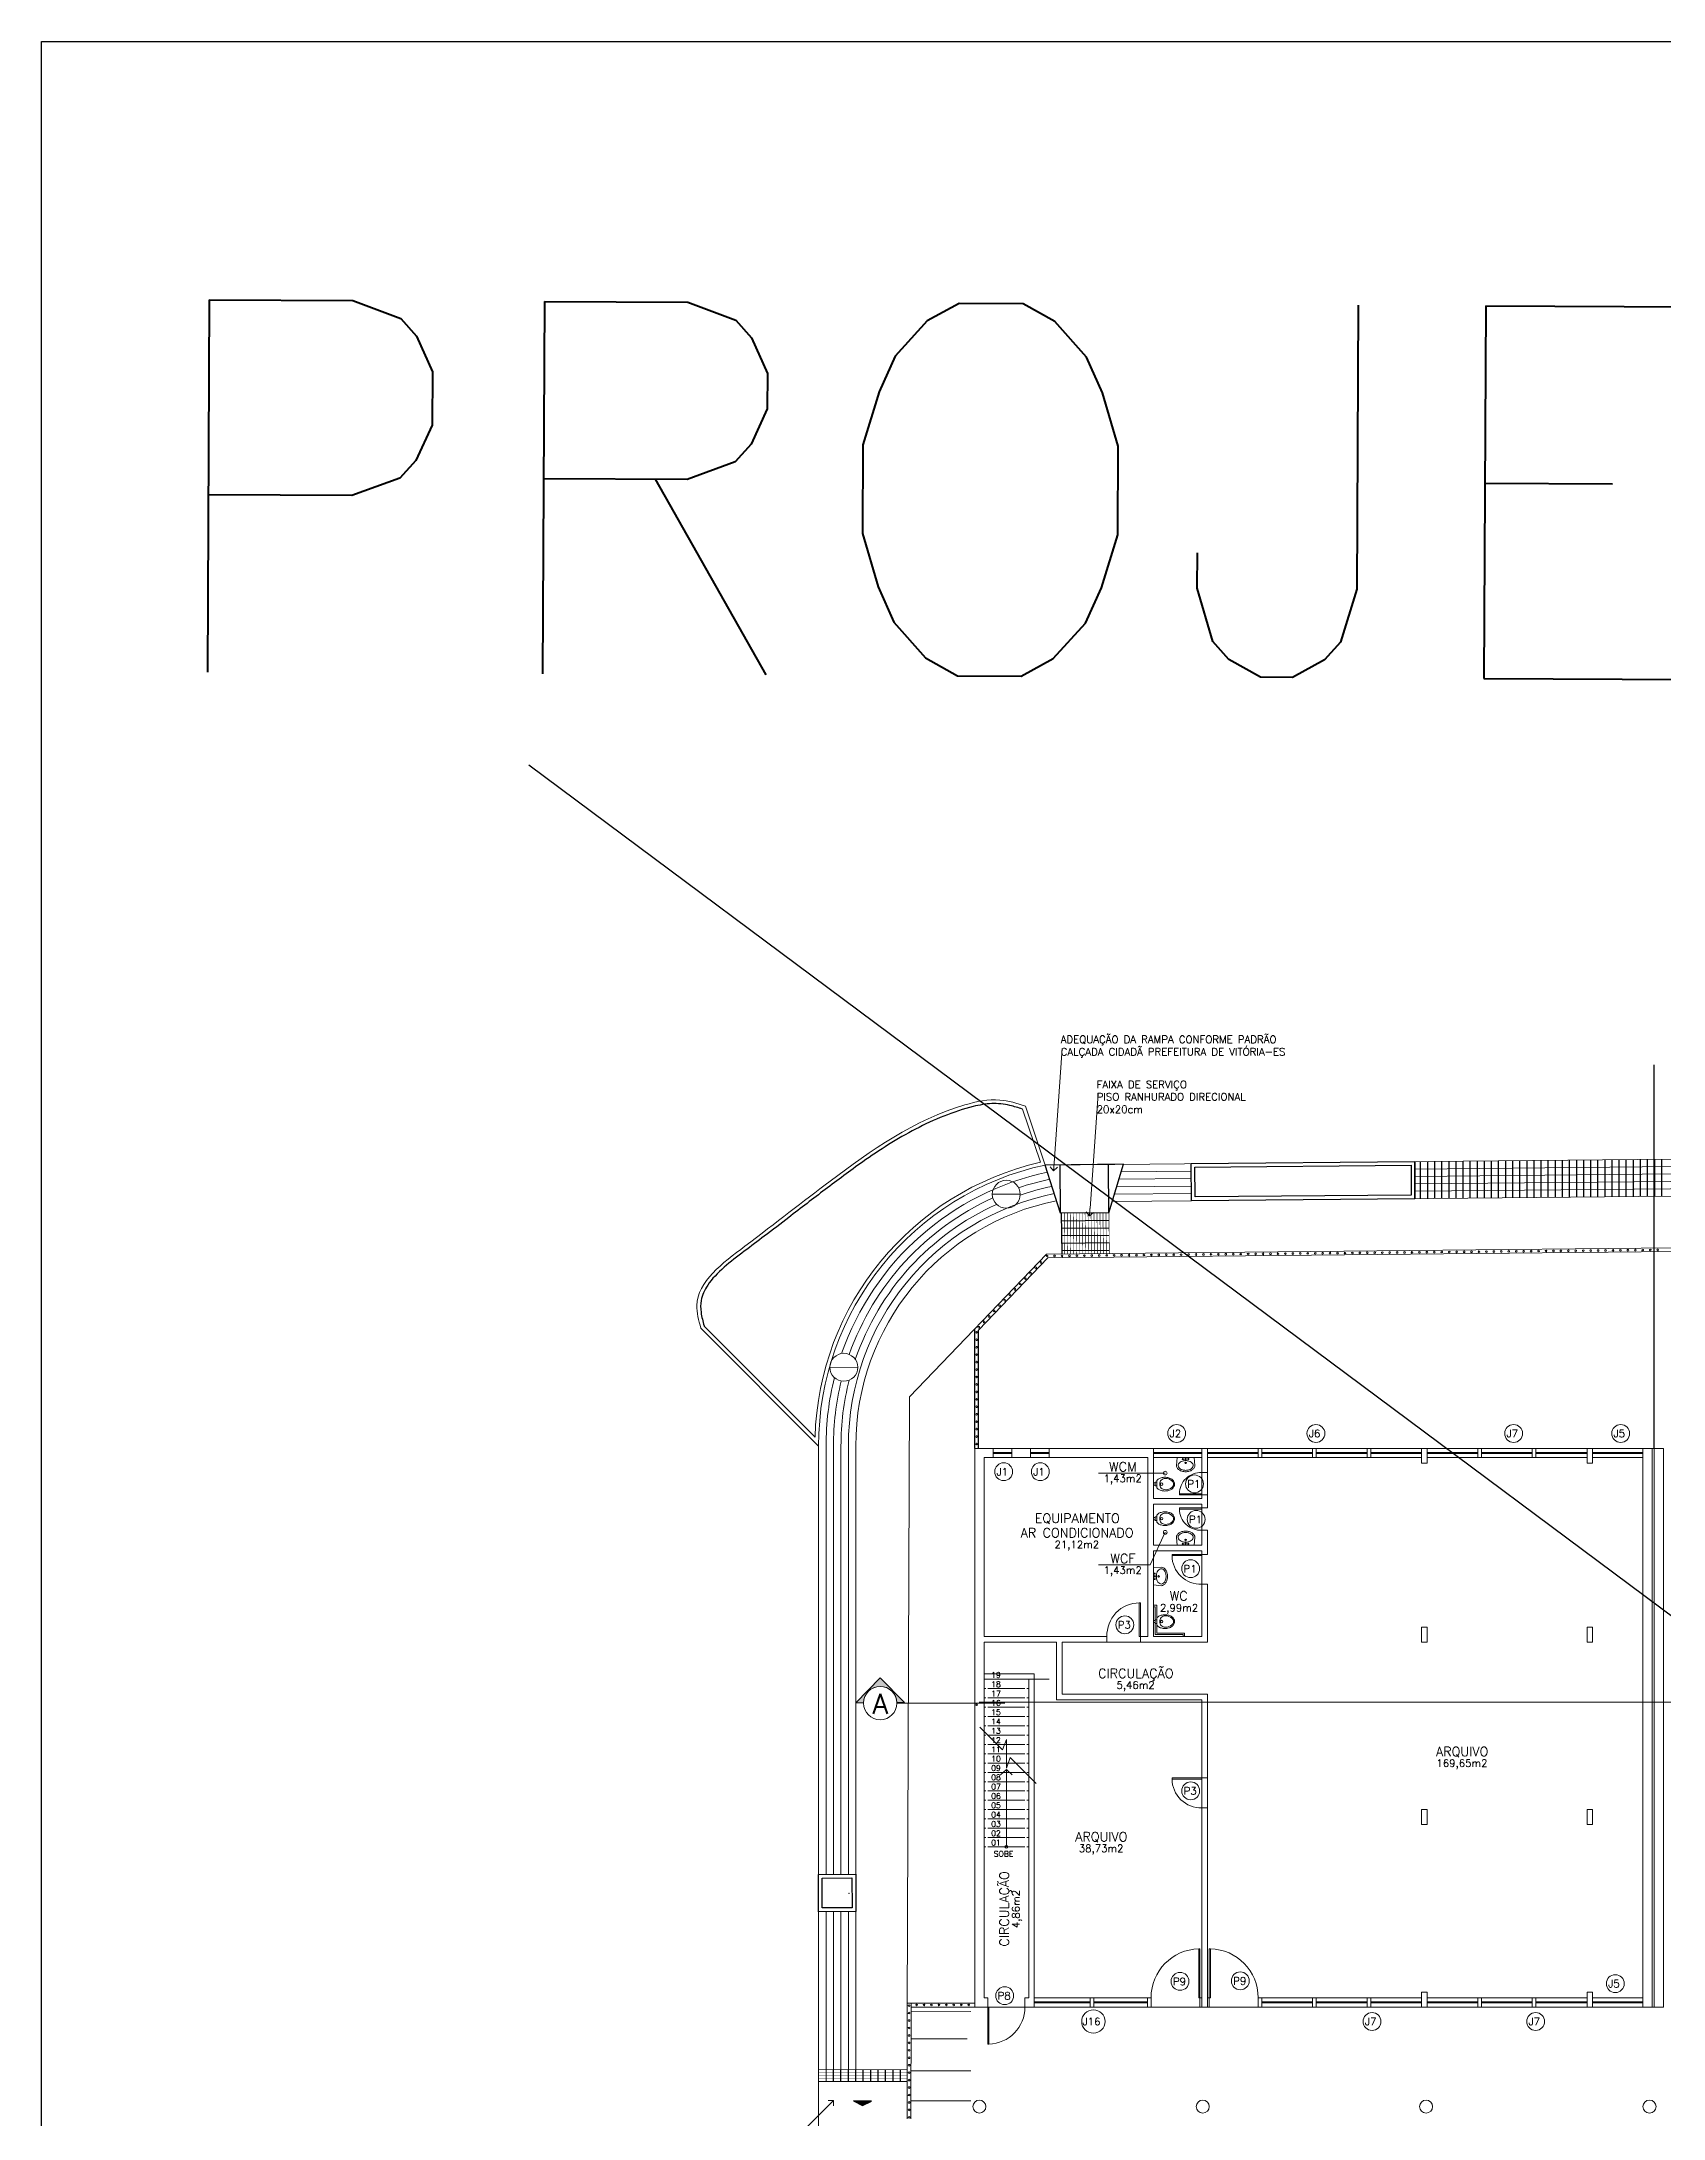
# Model space of a CAD drawing. Extents: x -1057 to 3416, y -340 to 4111.
# Drawn here: x -322.8 to -279.3, y 484.7 to 540.5 of the extents above; entities that cross this region are included whole.
import ezdxf
from ezdxf.enums import TextEntityAlignment as Align

# ---------------------------------------------------------------- set-up
doc = ezdxf.new("R2010")
doc.units = 0
doc.header["$LTSCALE"] = 50
for name, pattern in [('CONTINU', [0]), ('DASHDOT', [1, 0.5, -0.25, 0, -0.25]), ('DASHDOTX2', [2, 1, -0.5, 0, -0.5]), ('DGN Style 1', [0.003115, 5.18318e-06, -0.00311]), ('HIDDEN', [9.525, 6.35, -3.175])]:
    doc.linetypes.add(name, pattern=pattern)
doc.layers.add('0.1', color=8, linetype='Continuous', lineweight=13)
doc.layers.add('Margem A3', color=8, linetype='DGN Style 1', lineweight=0)
for name, color, linetype in [('02', 1, 'Continuous'), ('medir projeto', 6, 'Continuous'), ('Texto 2', 1, 'Continuous')]:
    doc.layers.add(name, color=color, linetype=linetype)
doc.styles.add('60x100', font='romans.shx', dxfattribs={"height": 0.2})
doc.styles.add('80X50', font='romans.shx')
doc.styles.add('ROMANS', font='romans')
doc.styles.get("Standard").update_dxf_attribs({"font": 'romans.shx'})

# ---------------------------------------------------------------- blocks, each defined once
blk = doc.blocks.new('P80')
for points in [[(0, 0.86), (0, 0.83), (0.15, 0.83), (0.15, 0.86)], [(0, 0), (0, 0.03), (0.15, 0.03), (0.15, 0)]]:
    blk.add_lwpolyline(points)
blk.add_lwpolyline([(-0.8, 0.06), (0, 0.06), (0, 0.03), (-0.8, 0.03)], close=True)
at = {"color": 8}
blk.add_arc((-0.025, 0.056), 0.775, 88.1408, 179.6698, dxfattribs=at)
blk = doc.blocks.new('P60')
at = {"color": 252}
blk.add_lwpolyline([(-0.6, 0.06), (0, 0.06), (0, 0.03), (-0.6, 0.03)], close=True, dxfattribs=at)
at = {"color": 8}
blk.add_arc((-0.029, 0.06), 0.571, 87.1025, 180, dxfattribs=at)
blk = doc.blocks.new('Vaso')
for points in [[(0.03, -0.05), (0.03, 0), (-0.03, 0), (-0.03, -0.05)], [(0.05, -0.09), (0.05, -0.05), (-0.05, -0.05), (-0.05, -0.09)]]:
    blk.add_lwpolyline(points)
for points in [[(0.183, -0.31, -0.071776), (0.168, -0.413, -0.083144), (0.129, -0.494, -0.106699), (0.065, -0.552, -0.132564), (-0.002, -0.57, -0.132564), (-0.069, -0.552, -0.106699), (-0.133, -0.494, -0.083144), (-0.172, -0.413, -0.071776), (-0.187, -0.31, -0.071776), (-0.172, -0.207, -0.083144), (-0.133, -0.126, -0.060171), (-0.1, -0.09), (0.096, -0.09, -0.060171), (0.129, -0.126, -0.083144), (0.168, -0.207, -0.071776)], [(-0.088, -0.497, 0.2474), (0, -0.541, 0.2474), (0.088, -0.497, 0.197858), (0.152, -0.318, 0.418329), (0, -0.168, 0.418329), (-0.152, -0.318, 0.197858)]]:
    blk.add_lwpolyline(points, format="xyb", close=True)
blk.add_circle((-0.002, -0.22), 0.0352)
blk = doc.blocks.new('Cuba-emp')
blk.add_lwpolyline([(0.21, 0.248), (0, 0.227), (0, -0.227), (0.21, -0.248, 0.137816), (0.271, -0.231, 0.107041), (0.329, -0.176, 0.080751), (0.364, -0.099, 0.068643), (0.378, -0.001, 0.068643), (0.364, 0.098, 0.080751), (0.329, 0.174, 0.107041), (0.271, 0.23, 0.115752), (0.21, 0.248)], format="xyb")
blk.add_lwpolyline([(0.21, 0.205, -0.131827), (0.25, 0.194, -0.106633), (0.297, 0.151, -0.083482), (0.328, 0.087, -0.072232), (0.341, 0, -0.072232), (0.328, -0.087, -0.083482), (0.297, -0.151, -0.106633), (0.25, -0.194, -0.131827), (0.21, -0.205, -0.131827), (0.17, -0.194, -0.106633), (0.123, -0.151, -0.083482), (0.092, -0.087, -0.072232), (0.079, 0, -0.072232), (0.092, 0.087, -0.083482), (0.123, 0.151, -0.106633), (0.17, 0.194, -0.131827)], format="xyb", close=True)
for centre, radius in [((0.037, -0.002), 0.0193), ((0.037, -0.002), 0.0193), ((0.036, 0.071), 0.0155), ((0.14, -0.001), 0.0198), ((0.036, -0.076), 0.0155)]:
    blk.add_circle(centre, radius)
blk = doc.blocks.new('ÁREA')
for p in [(0.00005, 0.00376), (0, 0)]:
    blk.add_attdef('COMPARTIMENTO', text='', height=0.0025).set_placement(p, align=Align.CENTER)
at = {"color": 1}
for p in [(-0.00005, -0.00376), (-0.0001, -0.00752)]:
    blk.add_attdef('ÁREA', text='', height=0.002, dxfattribs=at).set_placement(p, align=Align.CENTER)
blk = doc.blocks.new('Cor-4A')
h = blk.add_hatch(color=1)
edge = h.paths.add_edge_path()
edge.add_line((-0.00005, -0.00732), (-0.00757, 0))
edge.add_line((-0.00757, 0), (-0.00014, 0.00731))
edge.add_line((-0.00014, 0.00731), (-0.00014, 0.005))
edge.add_arc((0, 0), 0.005, 91.62163, 269.46796)
edge.add_line((-0.00005, -0.005), (-0.00005, -0.00732))
at = {"linetype": 'DASHDOTX2'}
blk.add_line((0, 0.03735), (0, 0.005), dxfattribs=at)
at = {"color": 1}
blk.add_lwpolyline([(-0.00005, -0.00732), (-0.00757, 0), (-0.00014, 0.00731), (-0.00014, 0.005, 0.98138), (-0.00005, -0.005)], format="xyb", close=True, dxfattribs=at)
blk.add_circle((0, 0), 0.005, dxfattribs=at)
at = {"color": 3, "style": 'ROMANS'}
blk.add_attdef('O', text='', height=0.006, rotation=90, dxfattribs=at).set_placement((0.00019, 0), align=Align.MIDDLE)
blk = doc.blocks.new('rampa')
at = {"layer": '02', "color": 8, "linetype": 'CONTINU', "lineweight": -2}
for p, q in [((381.699, 87.758), (381.299, 86.458)), ((381.699, 87.758), (382.999, 87.758)), ((381.699, 87.758), (381.699, 86.458)), ((382.999, 87.758), (382.999, 86.458)), ((382.999, 87.758), (383.399, 86.458)), ((381.299, 86.458), (383.399, 86.458))]:
    blk.add_line(p, q, dxfattribs=at)
blk = doc.blocks.new('SET1')
at = {"layer": 'Texto 2'}
blk.add_hatch(color=7, dxfattribs=at).paths.add_polyline_path([(0.282, 0.232), (-0.113, 0.138), (-0.282, -0.232)])
at = {"layer": 'Texto 2', "color": 7}
blk.add_lwpolyline([(-0.282, -0.232), (-0.113, 0.138), (0.282, 0.232)], close=True, dxfattribs=at)
blk = doc.blocks.new('_Open90')
at = {"color": 0, "linetype": 'ByBlock', "lineweight": -2}
for p, q in [((0, 0), (-1, 0)), ((-0.5, 0.5), (0, 0)), ((0, 0), (-0.5, -0.5))]:
    blk.add_line(p, q, dxfattribs=at)

msp = doc.modelspace()

# ---------------------------------------------------------------- linework, layer by layer
at = {"layer": '0.1', "color": 8}
for p, q in [((-296, 510.381), (-296.477, 511.811)), ((-295.87, 510.307), (-296.399, 511.891)), ((-295.87, 510.307), (-219.885, 511.025)), ((-285.943, 510.2), (-273.064, 510.325)), ((-293.949, 509.725), (-291.944, 509.744)), ((-293.889, 509.926), (-291.946, 509.944)), ((-293.83, 510.126), (-291.948, 510.144)), ((-285.942, 510.001), (-273.062, 510.126)), ((-285.941, 509.801), (-273.06, 509.926)), ((-285.94, 509.602), (-273.058, 509.727)), ((-296.54, 509.521), (-297.29, 509.525)), ((-294.068, 509.324), (-291.944, 509.349)), ((-294.009, 509.525), (-291.942, 509.544)), ((-290.944, 509.354), (-273.056, 509.527)), ((-249.613, 508.375), (-295.839, 507.915)), ((-249.713, 508.274), (-295.796, 507.815)), ((-295.839, 507.915), (-299.513, 504.087)), ((-295.796, 507.815), (-297.663, 505.871)), ((-305.12, 505.93), (-301.955, 502.76)), ((-305.03, 505.981), (-302.052, 502.999)), ((-300.904, 504.875), (-301.654, 504.878)), ((-299.513, 504.087), (-299.574, 487.662)), ((-301.955, 502.76), (-301.956, 456.105)), ((-301.755, 502.76), (-301.755, 491.26)), ((-301.555, 502.76), (-301.555, 491.26)), ((-301.355, 502.76), (-301.355, 491.26)), ((-301.155, 502.76), (-301.155, 491.26)), ((-300.955, 502.76), (-300.955, 491.26)), ((-297.263, 502.7), (-296.763, 502.7)), ((-297.263, 502.59), (-296.763, 502.59)), ((-296.763, 502.56), (-297.263, 502.56)), ((-296.263, 502.7), (-295.763, 502.7)), ((-296.263, 502.59), (-295.763, 502.59)), ((-295.763, 502.56), (-296.263, 502.56)), ((-292.963, 502.7), (-291.663, 502.7)), ((-292.963, 502.59), (-291.663, 502.59)), ((-291.663, 502.56), (-292.963, 502.56)), ((-291.513, 502.7), (-285.763, 502.7)), ((-291.513, 502.59), (-290.15, 502.59)), ((-290.15, 502.56), (-291.513, 502.56)), ((-290.15, 502.7), (-290.15, 502.45)), ((-290.05, 502.7), (-290.05, 502.45)), ((-290.05, 502.59), (-288.688, 502.59)), ((-288.688, 502.56), (-290.05, 502.56)), ((-288.688, 502.7), (-288.688, 502.45)), ((-288.588, 502.7), (-288.588, 502.45)), ((-288.588, 502.59), (-287.225, 502.59)), ((-287.225, 502.56), (-288.588, 502.56)), ((-287.225, 502.7), (-287.225, 502.45)), ((-287.125, 502.7), (-287.125, 502.45)), ((-287.125, 502.59), (-285.763, 502.59)), ((-285.763, 502.56), (-287.125, 502.56)), ((-285.613, 502.7), (-281.315, 502.7)), ((-285.613, 502.59), (-284.25, 502.59)), ((-284.25, 502.56), (-285.613, 502.56)), ((-284.25, 502.7), (-284.25, 502.45)), ((-284.15, 502.7), (-284.15, 502.45)), ((-284.15, 502.59), (-282.788, 502.59)), ((-282.788, 502.56), (-284.15, 502.56)), ((-282.788, 502.7), (-282.788, 502.45)), ((-282.688, 502.7), (-282.688, 502.45)), ((-282.688, 502.59), (-281.315, 502.59)), ((-281.315, 502.56), (-282.688, 502.56)), ((-281.165, 502.7), (-279.813, 502.7)), ((-281.165, 502.59), (-279.813, 502.59)), ((-279.813, 502.56), (-281.165, 502.56)), ((-296.763, 502.45), (-297.263, 502.45)), ((-295.763, 502.45), (-296.263, 502.45)), ((-291.663, 502.45), (-292.963, 502.45)), ((-291.663, 501.45), (-291.663, 502.05)), ((-285.763, 502.45), (-291.513, 502.45)), ((-281.315, 502.45), (-285.613, 502.45)), ((-279.813, 502.45), (-281.165, 502.45)), ((-291.663, 500.5), (-291.663, 501.1)), ((-291.663, 499.05), (-291.663, 499.85)), ((-292.873, 498.485), (-292.963, 498.485)), ((-292.913, 498.445), (-292.963, 498.445)), ((-292.913, 498.445), (-292.913, 497.7)), ((-292.873, 498.485), (-292.873, 497.74)), ((-294.213, 497.5), (-293.313, 497.5)), ((-292.913, 497.7), (-292.165, 497.7)), ((-292.873, 497.74), (-292.125, 497.74)), ((-292.165, 497.7), (-292.165, 497.65)), ((-292.125, 497.74), (-292.125, 497.65)), ((-297.463, 496.25), (-297.513, 496.25)), ((-297.463, 496), (-297.513, 496)), ((-296.313, 496.25), (-296.363, 496.25)), ((-296.313, 496), (-296.363, 496)), ((-297.463, 495.75), (-297.513, 495.75)), ((-297.463, 495.5), (-297.513, 495.5)), ((-297.463, 495.25), (-297.513, 495.25)), ((-296.313, 495.75), (-296.363, 495.75)), ((-296.313, 495.5), (-296.363, 495.5)), ((-296.313, 495.25), (-296.363, 495.25)), ((-297.463, 495), (-297.513, 495)), ((-297.463, 494.75), (-297.513, 494.75)), ((-297.163, 494.75), (-297.413, 494.75)), ((-296.313, 495), (-296.363, 495)), ((-296.313, 494.75), (-296.363, 494.75)), ((-297.463, 494.5), (-297.513, 494.5)), ((-297.463, 494.25), (-297.513, 494.25)), ((-296.913, 494.5), (-297.413, 494.5)), ((-296.663, 494.25), (-297.413, 494.25)), ((-296.313, 494.5), (-296.363, 494.5)), ((-296.313, 494.25), (-296.363, 494.25)), ((-297.463, 494), (-297.513, 494)), ((-297.463, 493.75), (-297.513, 493.75)), ((-296.413, 494), (-297.413, 494)), ((-296.413, 493.75), (-297.413, 493.75)), ((-296.913, 494.073), (-297.07, 493.938)), ((-296.913, 494.073), (-296.755, 493.938)), ((-296.913, 492), (-296.913, 494.073)), ((-296.313, 494), (-296.363, 494)), ((-296.313, 493.75), (-296.363, 493.75)), ((-291.513, 493.05), (-291.513, 493.85)), ((-297.463, 493.5), (-297.513, 493.5)), ((-297.463, 493.25), (-297.513, 493.25)), ((-297.463, 493), (-297.513, 493)), ((-296.413, 493.5), (-297.413, 493.5)), ((-296.413, 493.25), (-297.413, 493.25)), ((-296.413, 493), (-297.413, 493)), ((-296.313, 493.5), (-296.363, 493.5)), ((-296.313, 493.25), (-296.363, 493.25)), ((-296.313, 493), (-296.363, 493)), ((-297.463, 492.75), (-297.513, 492.75)), ((-297.463, 492.5), (-297.513, 492.5)), ((-296.413, 492.75), (-297.413, 492.75)), ((-296.413, 492.5), (-297.413, 492.5)), ((-296.313, 492.75), (-296.363, 492.75)), ((-296.313, 492.5), (-296.363, 492.5)), ((-297.463, 492.25), (-297.513, 492.25)), ((-297.463, 492), (-297.513, 492)), ((-296.413, 492.25), (-297.413, 492.25)), ((-296.413, 492), (-297.413, 492)), ((-296.313, 492.25), (-296.363, 492.25)), ((-296.313, 492), (-296.363, 492)), ((-301.755, 490.26), (-301.756, 485.7)), ((-301.555, 490.26), (-301.556, 485.7)), ((-301.355, 490.26), (-301.356, 485.7)), ((-301.155, 490.26), (-301.156, 485.7)), ((-300.955, 490.26), (-300.956, 485.7)), ((-291.713, 489.26), (-291.713, 487.7)), ((-291.463, 489.26), (-291.463, 487.7)), ((-299.574, 487.662), (-299.575, 484.7)), ((-299.474, 487.662), (-299.475, 484.7)), ((-299.473, 487.8), (-299.474, 487.662)), ((-297.413, 487.7), (-296.413, 487.7)), ((-296.163, 487.95), (-293.025, 487.95)), ((-296.163, 487.84), (-294.663, 487.84)), ((-294.663, 487.81), (-296.163, 487.81)), ((-291.663, 487.7), (-296.163, 487.7)), ((-294.663, 487.95), (-294.663, 487.7)), ((-294.563, 487.95), (-294.563, 487.7)), ((-294.563, 487.84), (-293.125, 487.84)), ((-293.125, 487.81), (-294.563, 487.81)), ((-293.125, 487.95), (-293.125, 487.7)), ((-293.025, 487.95), (-293.025, 487.7)), ((-291.433, 487.95), (-291.513, 487.95)), ((-285.763, 487.7), (-291.513, 487.7)), ((-290.15, 487.95), (-290.15, 487.7)), ((-285.763, 487.95), (-290.15, 487.95)), ((-290.05, 487.95), (-290.05, 487.7)), ((-290.05, 487.84), (-288.688, 487.84)), ((-288.688, 487.81), (-290.05, 487.81)), ((-288.688, 487.95), (-288.688, 487.7)), ((-288.588, 487.95), (-288.588, 487.7)), ((-288.588, 487.84), (-287.225, 487.84)), ((-287.225, 487.81), (-288.588, 487.81)), ((-287.225, 487.95), (-287.225, 487.7)), ((-287.125, 487.95), (-287.125, 487.7)), ((-287.125, 487.84), (-285.763, 487.84)), ((-285.763, 487.81), (-287.125, 487.81)), ((-285.613, 487.95), (-281.315, 487.95)), ((-285.613, 487.84), (-284.25, 487.84)), ((-284.25, 487.81), (-285.613, 487.81)), ((-281.315, 487.7), (-285.613, 487.7)), ((-284.25, 487.95), (-284.25, 487.7)), ((-284.15, 487.95), (-284.15, 487.7)), ((-284.15, 487.84), (-282.788, 487.84)), ((-282.788, 487.81), (-284.15, 487.81)), ((-282.788, 487.95), (-282.788, 487.7)), ((-282.688, 487.95), (-282.688, 487.7)), ((-282.688, 487.84), (-281.315, 487.84)), ((-281.315, 487.81), (-282.688, 487.81)), ((-281.165, 487.95), (-279.813, 487.95)), ((-281.165, 487.84), (-279.813, 487.84)), ((-279.813, 487.81), (-281.165, 487.81)), ((-279.813, 487.7), (-281.165, 487.7)), ((-299.575, 485.7), (-301.956, 485.7))]:
    msp.add_line(p, q, dxfattribs=at)
at = {"layer": '0.1', "color": 8, "linetype": 'Continuous', "lineweight": -2}
for p, q in [((-285.785, 509.404), (-285.785, 510.402)), ((-285.595, 509.406), (-285.595, 510.404)), ((-285.404, 509.407), (-285.404, 510.406)), ((-285.214, 509.409), (-285.214, 510.408)), ((-285.023, 509.411), (-285.023, 510.41)), ((-284.833, 509.413), (-284.833, 510.411)), ((-284.642, 509.415), (-284.642, 510.413)), ((-284.452, 509.417), (-284.452, 510.415)), ((-284.261, 509.419), (-284.261, 510.417)), ((-284.071, 509.42), (-284.071, 510.419)), ((-283.88, 509.422), (-283.88, 510.42)), ((-283.69, 509.424), (-283.69, 510.422)), ((-283.499, 509.426), (-283.499, 510.424)), ((-283.309, 509.428), (-283.309, 510.426)), ((-283.118, 509.43), (-283.118, 510.428)), ((-282.928, 509.431), (-282.928, 510.429)), ((-282.737, 509.433), (-282.737, 510.431)), ((-282.547, 509.435), (-282.547, 510.433)), ((-282.356, 509.437), (-282.356, 510.435)), ((-282.166, 509.439), (-282.166, 510.437)), ((-281.975, 509.441), (-281.975, 510.438)), ((-281.785, 509.443), (-281.785, 510.44)), ((-281.594, 509.444), (-281.594, 510.442)), ((-281.404, 509.446), (-281.404, 510.444)), ((-281.213, 509.448), (-281.213, 510.446)), ((-281.023, 509.45), (-281.023, 510.447)), ((-280.832, 509.452), (-280.832, 510.449)), ((-280.642, 509.454), (-280.642, 510.451)), ((-280.451, 509.456), (-280.451, 510.453)), ((-280.261, 509.457), (-280.261, 510.455)), ((-280.07, 509.459), (-280.07, 510.456)), ((-279.88, 509.461), (-279.88, 510.458)), ((-279.689, 509.463), (-279.689, 510.46)), ((-279.499, 509.465), (-279.499, 510.462)), ((-279.308, 509.467), (-279.308, 510.464))]:
    msp.add_line(p, q, dxfattribs=at)
at = {"layer": '0.1', "color": 8, "linetype": 'CONTINU', "lineweight": -2}
for p, q in [((-295.438, 509.011), (-295.427, 507.919)), ((-295.436, 508.811), (-294.156, 508.823)), ((-295.434, 508.611), (-294.154, 508.623)), ((-295.432, 508.411), (-294.152, 508.423)), ((-295.43, 508.211), (-294.15, 508.223)), ((-295.428, 508.011), (-294.148, 508.023)), ((-297.763, 502.7), (-297.763, 505.911)), ((-297.663, 502.7), (-297.663, 505.871)), ((-301.556, 485.7), (-301.556, 486.02)), ((-301.356, 485.7), (-301.356, 486.02)), ((-301.156, 485.7), (-301.156, 486.02)), ((-300.956, 485.7), (-300.956, 486.02)), ((-300.756, 485.7), (-300.756, 486.02)), ((-300.556, 485.7), (-300.556, 486.02)), ((-300.356, 485.7), (-300.356, 486.02)), ((-300.156, 485.7), (-300.156, 486.02)), ((-299.956, 485.7), (-299.956, 486.02)), ((-299.756, 485.7), (-299.756, 486.02))]:
    msp.add_line(p, q, dxfattribs=at)
at = {"layer": '0.1', "color": 7}
for p, q in [((-297.763, 502.7), (-297.763, 487.7)), ((-297.263, 502.7), (-297.763, 502.7)), ((-297.263, 502.7), (-297.263, 502.45)), ((-296.763, 502.45), (-296.763, 502.7)), ((-296.263, 502.7), (-296.763, 502.7)), ((-296.263, 502.7), (-296.263, 502.45)), ((-295.763, 502.45), (-295.763, 502.7)), ((-292.963, 502.7), (-295.763, 502.7)), ((-292.963, 502.7), (-292.963, 501.35)), ((-291.663, 502.7), (-291.663, 502.05)), ((-291.513, 502.7), (-291.663, 502.7)), ((-291.513, 502.7), (-291.513, 502.05)), ((-279.813, 502.7), (-279.813, 487.7)), ((-279.563, 502.7), (-279.813, 502.7)), ((-279.563, 502.7), (-279.563, 487.7)), ((-279.513, 502.7), (-279.513, 487.7)), ((-279.263, 502.7), (-279.513, 502.7)), ((-279.263, 502.7), (-279.263, 487.7)), ((-297.513, 502.45), (-297.513, 497.65)), ((-297.263, 502.45), (-297.513, 502.45)), ((-296.263, 502.45), (-296.763, 502.45)), ((-293.113, 502.45), (-295.763, 502.45)), ((-293.113, 502.45), (-293.113, 497.65)), ((-291.513, 502.05), (-291.663, 502.05)), ((-291.663, 501.35), (-292.963, 501.35)), ((-291.663, 501.45), (-291.513, 501.45)), ((-291.663, 501.45), (-291.663, 501.35)), ((-291.513, 501.45), (-291.513, 501.1)), ((-291.663, 501.2), (-292.963, 501.2)), ((-292.963, 501.2), (-292.963, 500.1)), ((-291.663, 501.2), (-291.663, 501.1)), ((-291.663, 501.1), (-291.513, 501.1)), ((-291.513, 500.5), (-291.663, 500.5)), ((-291.663, 500.5), (-291.663, 500.1)), ((-291.513, 500.5), (-291.513, 499.85)), ((-291.663, 500.1), (-292.963, 500.1)), ((-291.663, 499.95), (-292.963, 499.95)), ((-292.963, 499.95), (-292.963, 497.65)), ((-291.663, 499.95), (-291.663, 499.85)), ((-291.663, 499.85), (-291.513, 499.85)), ((-291.513, 499.05), (-291.663, 499.05)), ((-291.663, 499.05), (-291.663, 497.65)), ((-291.513, 499.05), (-291.513, 497.5)), ((-294.213, 497.65), (-297.513, 497.65)), ((-297.513, 497.5), (-297.513, 487.95)), ((-295.563, 497.5), (-297.513, 497.5)), ((-295.563, 495.95), (-295.563, 497.5)), ((-294.213, 497.5), (-295.413, 497.5)), ((-295.413, 496.1), (-295.413, 497.5)), ((-294.213, 497.5), (-294.213, 497.65)), ((-293.113, 497.65), (-293.313, 497.65)), ((-293.313, 497.65), (-293.313, 497.5)), ((-291.513, 497.5), (-293.313, 497.5)), ((-291.663, 497.65), (-292.963, 497.65)), ((-291.663, 495.95), (-295.563, 495.95)), ((-291.513, 496.1), (-295.413, 496.1)), ((-291.663, 495.95), (-291.663, 493.85)), ((-291.513, 496.1), (-291.513, 493.85)), ((-296.313, 493.9), (-296.313, 487.95)), ((-296.163, 493.75), (-296.163, 487.7)), ((-291.663, 493.85), (-291.513, 493.85)), ((-291.513, 493.05), (-291.663, 493.05)), ((-291.663, 493.05), (-291.663, 487.7)), ((-291.513, 493.05), (-291.513, 487.7)), ((-297.763, 487.7), (-297.413, 487.7)), ((-297.513, 487.95), (-297.413, 487.95)), ((-297.413, 487.95), (-297.413, 487.7)), ((-296.413, 487.95), (-296.413, 487.7)), ((-296.413, 487.95), (-296.313, 487.95)), ((-296.413, 487.7), (-296.163, 487.7)), ((-291.663, 487.7), (-291.513, 487.7)), ((-279.813, 487.7), (-279.563, 487.7)), ((-279.513, 487.7), (-279.263, 487.7))]:
    msp.add_line(p, q, dxfattribs=at)
at = {"layer": '0.1', "color": 8, "linetype": 'CONTINU'}
for p, q in [((-279.513, 502.7), (-279.563, 502.7)), ((-294.436, 502.036), (-292.645, 502.036)), ((-293.052, 499.57), (-292.645, 500.446)), ((-294.436, 499.57), (-293.052, 499.57)), ((-296.313, 496.5), (-295.76, 496.5)), ((-297.763, 487.8), (-299.573, 487.799)), ((-297.763, 487.7), (-299.474, 487.7)), ((-297.863, 487.583), (-299.474, 487.584)), ((-279.513, 487.7), (-279.563, 487.7)), ((-297.963, 486.847), (-299.474, 486.847)), ((-297.863, 485.983), (-299.474, 485.984)), ((-297.863, 485.183), (-299.475, 485.184))]:
    msp.add_line(p, q, dxfattribs=at)
at = {"layer": '0.1', "color": 8, "linetype": 'HIDDEN', "ltscale": 0.02}
for p, q in [((-291.513, 501.45), (-291.513, 502.05)), ((-291.663, 493.82), (-291.663, 493.05))]:
    msp.add_line(p, q, dxfattribs=at)
at = {"layer": '0.1', "color": 8, "linetype": 'DASHDOT', "ltscale": 0.2}
for p, q in [((-296.163, 496.65), (-297.513, 496.65)), ((-296.313, 496.5), (-297.513, 496.5)), ((-296.313, 496.5), (-296.313, 493.9)), ((-296.163, 496.65), (-296.163, 493.75)), ((-296.413, 496.25), (-297.413, 496.25)), ((-296.413, 496), (-297.413, 496)), ((-296.413, 495.75), (-297.413, 495.75)), ((-296.413, 495.5), (-297.413, 495.5)), ((-296.413, 495.25), (-297.413, 495.25)), ((-296.413, 495), (-297.413, 495)), ((-296.413, 494.75), (-297.163, 494.75)), ((-296.913, 494.5), (-296.413, 494.5)), ((-296.413, 494.25), (-296.663, 494.25))]:
    msp.add_line(p, q, dxfattribs=at)
at = {"layer": '0.1', "color": 8, "linetype": 'DASHDOTX2', "ltscale": 0.5}
msp.add_line((-297.641, 495.885), (-208.939, 495.885), dxfattribs=at)
at = {"layer": '0.1', "color": 7}
for points in [[(-295.63, 510.353), (-295.413, 513.432)], [(-294.666, 509.14), (-294.45, 512.219)]]:
    msp.add_lwpolyline(points, dxfattribs=at)
at = {"layer": '0.1', "color": 8, "linetype": 'CONTINU', "lineweight": -2}
for points in [[(-285.944, 510.401), (-285.939, 509.401), (-291.944, 509.349), (-291.949, 510.349), (-285.944, 510.401)], [(-286.044, 510.3), (-286.04, 509.5), (-291.845, 509.449), (-291.849, 510.249), (-286.044, 510.3)], [(-300.96, 491.264), (-300.956, 490.264), (-301.955, 490.259), (-301.96, 491.259), (-300.96, 491.264)], [(-301.06, 491.164), (-301.056, 490.364), (-301.856, 490.36), (-301.86, 491.16), (-301.06, 491.164)]]:
    msp.add_lwpolyline(points, dxfattribs=at)
at = {"layer": '0.1', "color": 8, "const_width": 0.015}
for points in [[(-295.427, 507.919), (-295.438, 509.011)], [(-295.347, 507.92), (-295.358, 509.012)], [(-295.267, 507.921), (-295.278, 509.013)], [(-295.187, 507.921), (-295.198, 509.013)], [(-295.107, 507.922), (-295.118, 509.014)], [(-295.027, 507.923), (-295.038, 509.015)], [(-294.947, 507.924), (-294.958, 509.016)], [(-294.867, 507.925), (-294.878, 509.016)], [(-294.787, 507.925), (-294.798, 509.017)], [(-294.707, 507.926), (-294.718, 509.018)], [(-294.627, 507.927), (-294.638, 509.019)], [(-294.547, 507.928), (-294.558, 509.02)], [(-294.467, 507.929), (-294.478, 509.02)], [(-294.387, 507.929), (-294.398, 509.021)], [(-294.307, 507.93), (-294.318, 509.022)], [(-294.227, 507.931), (-294.238, 509.023)], [(-294.147, 507.932), (-294.158, 509.023)], [(-299.572, 486.02), (-301.956, 486.02)], [(-299.572, 485.94), (-301.956, 485.94)], [(-299.572, 485.86), (-301.956, 485.86)], [(-299.571, 485.78), (-301.956, 485.78)], [(-299.571, 485.7), (-301.956, 485.7)]]:
    msp.add_lwpolyline(points, dxfattribs=at)
at = {"layer": '0.1', "color": 7}
for points in [[(-285.763, 502.7), (-285.613, 502.7), (-285.613, 502.3), (-285.763, 502.3)], [(-281.315, 502.7), (-281.165, 502.7), (-281.165, 502.3), (-281.315, 502.3)], [(-285.763, 497.9), (-285.613, 497.9), (-285.613, 497.5), (-285.763, 497.5)], [(-281.315, 497.9), (-281.165, 497.9), (-281.165, 497.5), (-281.315, 497.5)], [(-285.763, 493), (-285.613, 493), (-285.613, 492.6), (-285.763, 492.6)], [(-281.315, 493), (-281.165, 493), (-281.165, 492.6), (-281.315, 492.6)], [(-285.763, 488.1), (-285.613, 488.1), (-285.613, 487.7), (-285.763, 487.7)], [(-281.315, 488.1), (-281.165, 488.1), (-281.165, 487.7), (-281.315, 487.7)]]:
    msp.add_lwpolyline(points, close=True, dxfattribs=at)
at = {"layer": '0.1', "color": 8}
msp.add_lwpolyline([(-293.343, 498.55), (-293.343, 497.65), (-293.313, 497.65), (-293.313, 498.55)], close=True, dxfattribs=at)
for points in [[(-297.629, 495.216), (-297.016, 494.604), (-296.913, 494.886), (-296.913, 494.114), (-296.809, 494.397), (-296.113, 493.7)], [(-291.663, 487.95), (-291.743, 487.95), (-291.743, 489.26), (-291.713, 489.26)], [(-291.433, 487.95), (-291.433, 489.26), (-291.463, 489.26)], [(-297.383, 487.7), (-297.383, 486.7), (-297.413, 486.7), (-297.413, 487.7)]]:
    msp.add_lwpolyline(points, dxfattribs=at)
at = {"layer": '0.1', "color": 7, "extrusion": (0, 0, -1)}
msp.add_lwpolyline([(301.698, 485.046), (302.981, 483.765)], dxfattribs=at)
at = {"layer": '0.1', "color": 8}
for centre, radius in [((-296.915, 509.523), 0.375), ((-281.418, 508.008), 0.0225), ((-281.218, 508.01), 0.0225), ((-281.018, 508.012), 0.0225), ((-280.818, 508.014), 0.0225), ((-280.618, 508.016), 0.0225), ((-280.418, 508.018), 0.0225), ((-280.218, 508.02), 0.0225), ((-280.018, 508.022), 0.0225), ((-279.818, 508.024), 0.0225), ((-279.618, 508.026), 0.0225), ((-279.418, 508.028), 0.0225), ((-296.123, 507.547), 0.0225), ((-295.984, 507.692), 0.0225), ((-295.818, 507.865), 0.0225), ((-295.618, 507.867), 0.0225), ((-295.418, 507.869), 0.0225), ((-295.218, 507.871), 0.0225), ((-295.018, 507.873), 0.0225), ((-294.818, 507.875), 0.0225), ((-294.618, 507.877), 0.0225), ((-294.418, 507.879), 0.0225), ((-294.218, 507.881), 0.0225), ((-294.018, 507.883), 0.0225), ((-293.818, 507.885), 0.0225), ((-293.618, 507.887), 0.0225), ((-293.418, 507.889), 0.0225), ((-293.218, 507.891), 0.0225), ((-293.018, 507.893), 0.0225), ((-292.818, 507.895), 0.0225), ((-292.618, 507.897), 0.0225), ((-292.418, 507.899), 0.0225), ((-292.218, 507.901), 0.0225), ((-292.018, 507.903), 0.0225), ((-291.818, 507.905), 0.0225), ((-291.618, 507.907), 0.0225), ((-291.418, 507.909), 0.0225), ((-291.218, 507.911), 0.0225), ((-291.018, 507.913), 0.0225), ((-290.818, 507.915), 0.0225), ((-290.618, 507.917), 0.0225), ((-290.418, 507.919), 0.0225), ((-290.218, 507.921), 0.0225), ((-290.018, 507.923), 0.0225), ((-289.818, 507.925), 0.0225), ((-289.618, 507.927), 0.0225), ((-289.418, 507.929), 0.0225), ((-289.218, 507.931), 0.0225), ((-289.018, 507.933), 0.0225), ((-288.818, 507.935), 0.0225), ((-288.618, 507.937), 0.0225), ((-288.418, 507.939), 0.0225), ((-288.218, 507.941), 0.0225), ((-288.018, 507.943), 0.0225), ((-287.818, 507.945), 0.0225), ((-287.618, 507.947), 0.0225), ((-287.418, 507.949), 0.0225), ((-287.218, 507.951), 0.0225), ((-287.018, 507.953), 0.0225), ((-286.818, 507.955), 0.0225), ((-286.618, 507.957), 0.0225), ((-286.418, 507.959), 0.0225), ((-286.218, 507.961), 0.0225), ((-286.018, 507.963), 0.0225), ((-285.818, 507.965), 0.0225), ((-285.618, 507.967), 0.0225), ((-285.418, 507.969), 0.0225), ((-285.218, 507.971), 0.0225), ((-285.018, 507.973), 0.0225), ((-284.818, 507.975), 0.0225), ((-284.618, 507.977), 0.0225), ((-284.418, 507.979), 0.0225), ((-284.218, 507.981), 0.0225), ((-284.018, 507.983), 0.0225), ((-283.818, 507.985), 0.0225), ((-283.618, 507.987), 0.0225), ((-283.418, 507.989), 0.0225), ((-283.218, 507.991), 0.0225), ((-283.018, 507.993), 0.0225), ((-282.818, 507.995), 0.0225), ((-282.618, 507.997), 0.0225), ((-282.418, 507.999), 0.0225), ((-282.218, 508.001), 0.0225), ((-282.018, 508.003), 0.0225), ((-281.818, 508.004), 0.0225), ((-281.618, 508.006), 0.0225), ((-296.68, 506.967), 0.0225), ((-296.541, 507.112), 0.0225), ((-296.402, 507.257), 0.0225), ((-296.263, 507.402), 0.0225), ((-297.237, 506.387), 0.0225), ((-297.097, 506.532), 0.0225), ((-296.958, 506.677), 0.0225), ((-296.819, 506.822), 0.0225), ((-297.712, 505.816), 0.0225), ((-297.654, 505.952), 0.0225), ((-297.515, 506.097), 0.0225), ((-297.376, 506.242), 0.0225), ((-301.279, 504.877), 0.375), ((-297.712, 505.616), 0.0225), ((-297.712, 505.416), 0.0225), ((-297.712, 505.216), 0.0225), ((-297.712, 505.016), 0.0225), ((-297.712, 504.816), 0.0225), ((-297.712, 504.616), 0.0225), ((-297.712, 504.416), 0.0225), ((-297.712, 504.216), 0.0225), ((-297.712, 504.016), 0.0225), ((-297.712, 503.816), 0.0225), ((-297.712, 503.616), 0.0225), ((-297.712, 503.416), 0.0225), ((-297.712, 503.216), 0.0225), ((-297.712, 503.016), 0.0225), ((-292.337, 503.1), 0.24), ((-288.598, 503.1), 0.24), ((-283.287, 503.1), 0.24), ((-280.411, 503.1), 0.24), ((-297.712, 502.816), 0.0225), ((-296.985, 502.073), 0.24), ((-296.001, 502.073), 0.24), ((-291.86, 501.745), 0.24), ((-291.815, 500.793), 0.24), ((-291.964, 499.468), 0.24), ((-293.729, 497.963), 0.24), ((-297.712, 495.816), 0.0225), ((-291.961, 493.503), 0.24), ((-296.913, 492), 0.0387), ((-292.248, 488.388), 0.24), ((-290.629, 488.401), 0.24), ((-280.557, 488.328), 0.24), ((-296.958, 488.003), 0.24), ((-299.524, 487.737), 0.0225), ((-299.524, 487.537), 0.0225), ((-299.324, 487.754), 0.0225), ((-299.124, 487.754), 0.0225), ((-298.924, 487.754), 0.0225), ((-298.724, 487.754), 0.0225), ((-298.524, 487.754), 0.0225), ((-298.324, 487.754), 0.0225), ((-298.124, 487.754), 0.0225), ((-297.924, 487.754), 0.0225), ((-294.576, 487.31), 0.314), ((-287.091, 487.31), 0.24), ((-282.696, 487.31), 0.24), ((-299.524, 486.937), 0.0225), ((-299.524, 487.337), 0.0225), ((-299.524, 487.137), 0.0225), ((-299.524, 486.737), 0.0225), ((-299.524, 486.537), 0.0225), ((-299.524, 486.337), 0.0225), ((-299.524, 486.137), 0.0225), ((-299.524, 485.937), 0.0225), ((-299.524, 485.737), 0.0225), ((-299.524, 485.537), 0.0225), ((-299.525, 485.337), 0.0225), ((-299.525, 485.137), 0.0225), ((-299.525, 484.937), 0.0225), ((-299.525, 484.737), 0.0225)]:
    msp.add_circle(centre, radius, dxfattribs=at)
at = {"layer": '0.1', "color": 8, "linetype": 'CONTINU'}
for centre in [(-292.645, 502.036), (-292.645, 500.446)]:
    msp.add_circle(centre, 0.0498, dxfattribs=at)
at = {"layer": '0.1', "color": 7}
for centre in [(-297.638, 485.025), (-291.638, 485.025), (-285.638, 485.025), (-279.638, 485.025)]:
    msp.add_circle(centre, 0.175, dxfattribs=at)
at = {"layer": '0.1', "color": 8}
for centre, radius, start, end in [((-294.259, 502.781), 7.796, 102.9033, 178.4035), ((-294.259, 502.781), 7.696, 102.0823, 180.1599), ((-294.259, 502.781), 7.496, 101.9334, 160.7984), ((-294.259, 502.781), 7.296, 101.7763, 108.5799), ((-294.259, 502.781), 7.096, 101.6103, 108.7602), ((-294.259, 502.781), 6.896, 101.4347, 180.1599), ((-294.259, 502.781), 7.296, 114.4368, 160.4543), ((-294.259, 502.781), 7.096, 114.2565, 161.0315), ((-294.259, 502.781), 6.696, 101.2484, 180.1599), ((-294.259, 502.781), 7.496, 165.9691, 180.1599), ((-294.259, 502.781), 7.296, 166.3132, 180.1599), ((-294.259, 502.781), 7.096, 165.736, 180.1599), ((-293.338, 497.675), 0.875, 90.2923, 181.8592), ((-291.717, 487.952), 1.309, 91.1428, 180.0726), ((-291.459, 487.952), 1.309, 359.9274, 88.8572), ((-297.413, 487.7), 1, 271.7191, 0)]:
    msp.add_arc(centre, radius, start, end, dxfattribs=at)
msp.add_spline([(-296.399, 511.891), (-297.089, 512.052), (-298.025, 511.922), (-301.642, 509.878), (-303.935, 508.129), (-305.227, 506.537), (-305.12, 505.93)], degree=3, dxfattribs=at)
at = {"layer": '0.1', "color": 8, "lineweight": -2}
msp.add_open_spline([(-296.477, 511.811), (-296.593, 511.846), (-296.706, 511.88), (-296.982, 511.944), (-297.141, 511.963), (-297.468, 511.948), (-297.635, 511.919), (-298.07, 511.812), (-298.337, 511.723), (-298.853, 511.518), (-299.105, 511.4), (-299.845, 511.014), (-300.317, 510.711), (-301.116, 510.149), (-301.452, 509.898), (-302.106, 509.402), (-302.428, 509.155), (-302.972, 508.736), (-303.189, 508.57), (-303.589, 508.266), (-303.768, 508.13), (-304.138, 507.852), (-304.326, 507.709), (-304.669, 507.407), (-304.824, 507.247), (-305.025, 506.948), (-305.086, 506.812), (-305.132, 506.569), (-305.131, 506.464), (-305.097, 506.235), (-305.065, 506.112), (-305.031, 505.985), (-305.031, 505.983), (-305.03, 505.981)], degree=3, knots=[0.05075, 0.05075, 0.05075, 0.05075, 0.409848, 0.409848, 0.930804, 0.930804, 1.45176, 1.45176, 2.285668, 2.285668, 3.119576, 3.119576, 4.787392, 4.787392, 6.062725, 6.062725, 7.338058, 7.338058, 8.153921, 8.153921, 8.780618, 8.780618, 9.407316, 9.407316, 10.057399, 10.057399, 10.577972, 10.577972, 10.952872, 10.952872, 11.327773, 11.327773, 11.333574, 11.333574, 11.333574, 11.333574], dxfattribs=at)
at = {"layer": '0.1', "color": 8, "linetype": 'Continuous'}
msp.add_point((-301.136, 490.75), dxfattribs=at)
at = {"layer": 'Margem A3', "color": 8, "linetype": 'CONTINU', "lineweight": -2}
for p, q in [((-279.513, 502.7), (-279.513, 512.994)), ((-285.939, 509.401), (-285.944, 510.401))]:
    msp.add_line(p, q, dxfattribs=at)
at = {"layer": 'medir projeto', "color": 5, "linetype": 'CONTINU', "lineweight": -2}
msp.add_line((-181.241, 425.353), (-309.736, 521.045), dxfattribs=at)
at = {"layer": 'medir projeto', "color": 7, "linetype": 'CONTINU', "lineweight": -2}
msp.add_lwpolyline([(-322.829, 540.474), (-184.78, 540.474), (-184.78, 431.348), (-322.829, 431.348)], close=True, dxfattribs=at)

# ---------------------------------------------------------------- block references
at = {"layer": '0.1', "color": 8, "linetype": 'CONTINU', "lineweight": -2, "rotation": 180.5414643676594}
msp.add_blockref('rampa', (86.695, 600.385), dxfattribs=at)
at = {"layer": '0.1', "color": 7, "xscale": 0.2, "yscale": 0.2, "zscale": 0.2, "rotation": 265.973744040035}
for p in [(-295.644, 510.153), (-294.681, 508.94)]:
    msp.add_blockref('_Open90', p, dxfattribs=at)
at = {"layer": '0.1', "color": 8}
ref = msp.add_blockref('ÁREA', (-293.782, 502.082), dxfattribs=dict(at, xscale=133.3333333333333, yscale=133.3333333333333, zscale=133.3333333333333))
ref.add_attrib('COMPARTIMENTO', 'WCM', dxfattribs={"layer": '0', "color": 3, "height": 0.25}).set_placement((-293.782, 502.082), align=Align.CENTER)
ref.add_attrib('ÁREA', '1,43m2', dxfattribs={"layer": '0', "color": 1, "height": 0.2}).set_placement((-293.789, 501.794), align=Align.CENTER)
for name, p, rotation in [('Vaso', (-292.963, 501.741), 90), ('Cuba-emp', (-292.097, 502.45), 270), ('Vaso', (-292.963, 498.05), 90)]:
    msp.add_blockref(name, p, dxfattribs=dict(at, rotation=rotation))
msp.add_blockref('P60', (-291.663, 501.42), dxfattribs=at)
ref = msp.add_blockref('ÁREA', (-295.013, 500.309), dxfattribs=dict(at, xscale=133.3333333333333, yscale=133.3333333333333, zscale=133.3333333333333))
ref.add_attrib('COMPARTIMENTO', 'AR CONDICIONADO', dxfattribs={"layer": '0', "color": 3, "height": 0.25}).set_placement((-295.013, 500.309), align=Align.CENTER)
ref.add_attrib('ÁREA', '21,12m2', dxfattribs={"layer": '0', "color": 1, "height": 0.2}).set_placement((-295.019, 500.021), align=Align.CENTER)
ref.add_attrib('COMPARTIMENTO', 'EQUIPAMENTO', dxfattribs={"layer": '0', "color": 3, "height": 0.25}).set_placement((-295.006, 500.697), align=Align.CENTER)
at = {"layer": '0.1', "color": 8, "xscale": -1}
for name, p, rotation in [('Vaso', (-292.963, 500.81), 90), ('P60', (-291.663, 501.13), 180), ('Cuba-emp', (-292.097, 500.1), 270), ('P80', (-291.663, 499.88), 180), ('Cuba-emp', (-292.963, 499.261), 180), ('P80', (-291.663, 493.88), 180)]:
    msp.add_blockref(name, p, dxfattribs=dict(at, rotation=rotation))
at = {"layer": '0.1', "color": 8}
ref = msp.add_blockref('ÁREA', (-293.782, 499.616), dxfattribs=dict(at, xscale=133.3333333333333, yscale=133.3333333333333, zscale=133.3333333333333))
ref.add_attrib('COMPARTIMENTO', 'WCF', dxfattribs={"layer": '0', "color": 3, "height": 0.25}).set_placement((-293.782, 499.616), align=Align.CENTER)
ref.add_attrib('ÁREA', '1,43m2', dxfattribs={"layer": '0', "color": 1, "height": 0.2}).set_placement((-293.789, 499.328), align=Align.CENTER)
ref = msp.add_blockref('ÁREA', (-292.267, 498.605), dxfattribs=dict(at, xscale=133.3333333333333, yscale=133.3333333333333, zscale=133.3333333333333))
ref.add_attrib('ÁREA', '2,99m2', dxfattribs={"layer": '0', "color": 1, "height": 0.2}).set_placement((-292.274, 498.317), align=Align.CENTER)
ref.add_attrib('COMPARTIMENTO', 'WC', dxfattribs={"layer": '0', "color": 3, "height": 0.25}).set_placement((-292.284, 498.613), align=Align.CENTER)
ref = msp.add_blockref('Cor-4A', (-300.302, 495.86), dxfattribs=dict(at, xscale=89.59999999999991, yscale=89.59999999999991, zscale=89.59999999999991, rotation=270))
ref.add_attrib('O', 'A', dxfattribs={"layer": '0', "color": 3, "height": 0.538, "style": 'ROMANS', "text_generation_flag": 2}).set_placement((-300.302, 495.843), align=Align.MIDDLE)
ref = msp.add_blockref('ÁREA', (-293.435, 496.532), dxfattribs=dict(at, xscale=133.3333333333333, yscale=133.3333333333333, zscale=133.3333333333333))
ref.add_attrib('COMPARTIMENTO', 'CIRCULAÇÃO', dxfattribs={"layer": '0', "color": 3, "height": 0.25}).set_placement((-293.435, 496.532), align=Align.CENTER)
ref.add_attrib('ÁREA', '5,46m2', dxfattribs={"layer": '0', "color": 1, "height": 0.2}).set_placement((-293.442, 496.244), align=Align.CENTER)
ref = msp.add_blockref('ÁREA', (-284.669, 494.434), dxfattribs=dict(at, xscale=133.3333333333333, yscale=133.3333333333333, zscale=133.3333333333333))
ref.add_attrib('COMPARTIMENTO', 'ARQUIVO', dxfattribs={"layer": '0', "color": 3, "height": 0.25}).set_placement((-284.669, 494.434), align=Align.CENTER)
ref.add_attrib('ÁREA', '169,65m2', dxfattribs={"layer": '0', "color": 1, "height": 0.2}).set_placement((-284.676, 494.146), align=Align.CENTER)
ref = msp.add_blockref('ÁREA', (-294.361, 492.147), dxfattribs=dict(at, xscale=133.3333333333333, yscale=133.3333333333333, zscale=133.3333333333333))
ref.add_attrib('COMPARTIMENTO', 'ARQUIVO', dxfattribs={"layer": '0', "color": 3, "height": 0.25}).set_placement((-294.361, 492.147), align=Align.CENTER)
ref.add_attrib('ÁREA', '38,73m2', dxfattribs={"layer": '0', "color": 1, "height": 0.2}).set_placement((-294.368, 491.859), align=Align.CENTER)
ref = msp.add_blockref('ÁREA', (-296.844, 490.335), dxfattribs=dict(at, xscale=133.3333333333333, yscale=133.3333333333333, zscale=133.3333333333333, rotation=90))
ref.add_attrib('COMPARTIMENTO', 'CIRCULAÇÃO', dxfattribs={"layer": '0', "color": 3, "height": 0.25, "rotation": 90}).set_placement((-296.844, 490.335), align=Align.CENTER)
ref.add_attrib('ÁREA', '4,86m2', dxfattribs={"layer": '0', "color": 1, "height": 0.2, "rotation": 90}).set_placement((-296.556, 490.329), align=Align.CENTER)
at = {"layer": '0.1', "color": 7, "extrusion": (0, 0, -1), "xscale": 0.2, "yscale": 0.2, "zscale": 0.2, "rotation": 135.0552928395687}
msp.add_blockref('_Open90', (301.557, 485.187), dxfattribs=at)
at = {"layer": '0.1', "color": 8, "xscale": -0.6666666666665975, "yscale": 0.6666666666667425, "zscale": 0.6666666666666666, "rotation": 218.9906337436256}
msp.add_blockref('SET1', (-300.779, 485.178), dxfattribs=at)

# ---------------------------------------------------------------- texts
at = {"layer": '0.1', "color": 7}
for s, p in [('J2', (-292.527, 502.998)), ('J6', (-288.788, 502.998)), ('J7', (-283.477, 502.998)), ('J5', (-280.602, 502.998)), ('J1', (-297.175, 501.971)), ('J1', (-296.192, 501.971)), ('P1', (-292.051, 501.644)), ('P1', (-292.006, 500.691)), ('P1', (-292.155, 499.367)), ('P3', (-293.92, 497.861)), ('P3', (-292.151, 493.402)), ('P8', (-297.148, 487.901)), ('P9', (-292.438, 488.286)), ('P9', (-290.82, 488.299)), ('J5', (-280.747, 488.227)), ('J16', (-294.864, 487.209)), ('J7', (-287.281, 487.209)), ('J7', (-282.886, 487.209))]:
    msp.add_text(s, height=0.2, dxfattribs=at).set_placement(p)
at = {"layer": '0.1', "color": 7, "style": '80X50'}
for s, p in [('19', (-297.32, 496.54)), ('18', (-297.32, 496.29)), ('17', (-297.32, 496.04)), ('16', (-297.32, 495.79)), ('15', (-297.32, 495.54)), ('14', (-297.32, 495.29)), ('13', (-297.32, 495.04)), ('12', (-297.32, 494.79)), ('11', (-297.32, 494.54)), ('09', (-297.32, 494.04)), ('10', (-297.32, 494.29)), ('08', (-297.32, 493.79)), ('07', (-297.32, 493.54)), ('06', (-297.32, 493.29)), ('05', (-297.32, 493.04)), ('04', (-297.32, 492.79)), ('03', (-297.32, 492.54)), ('02', (-297.32, 492.29)), ('01', (-297.32, 492.04)), ('SOBE', (-297.253, 491.738))]:
    msp.add_text(s, height=0.15, dxfattribs=at).set_placement(p)
at = {"layer": '0.1', "color": 7, "char_height": 0.2, "attachment_point": 1, "style": '60x100'}
for s, insert in [('ADEQUAÇÃO DA RAMPA CONFORME PADRÃO\\PCALÇADA CIDADÃ PREFEITURA DE VITÓRIA-ES', (-295.452, 513.781)), ('FAIXA DE SERVIÇO\\PPISO RANHURADO DIRECIONAL \\P20x20cm', (-294.488, 512.569))]:
    msp.add_mtext(s, dxfattribs=dict(at, insert=insert))
at = {"layer": 'Margem A3', "color": 7, "linetype": 'CONTINU', "lineweight": -2}
msp.add_text('PROJETO ANTIGO', height=10, rotation=359.7233, dxfattribs=at).set_placement((-320.084, 523.548))

doc.saveas('drawing.dxf')
